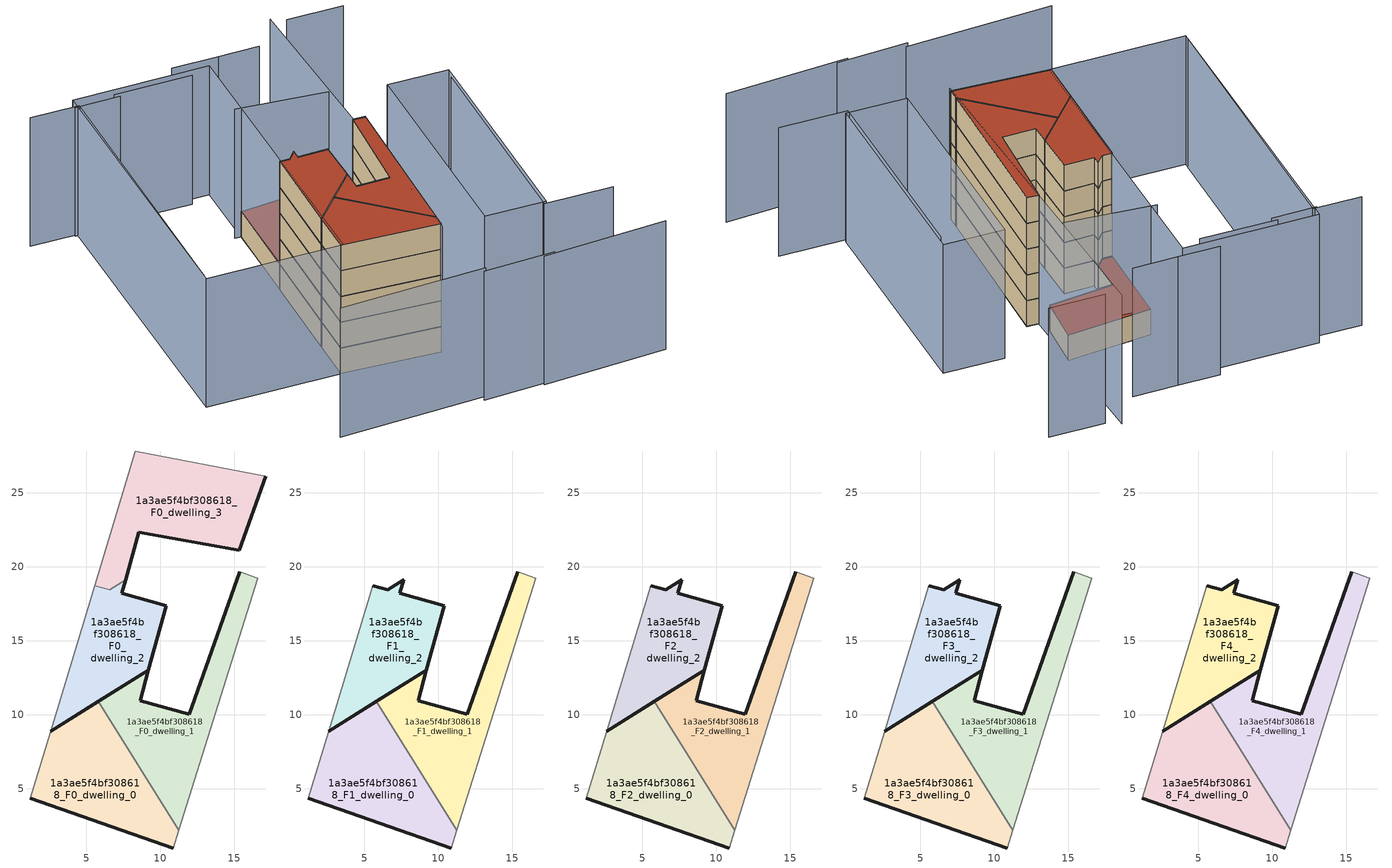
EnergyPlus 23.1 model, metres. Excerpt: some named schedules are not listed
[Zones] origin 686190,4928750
1a3ae5f4bf308618_F0_dwelling_0
 floor ground (EU_floor_Construction): 10.89,0.98 11.26,2.18 5.81,10.89 2.59,8.87 1.22,4.35 z0
 wall outside (EU_wall_Construction): 2.59,8.87 5.81,10.89 / 10.89,0.98 1.22,4.35 z0:3
 wall adiabatic (EU_wall_Construction): 1.22,4.35 2.59,8.87 / 11.26,2.18 10.89,0.98 z0:3
 wall to 1a3ae5f4bf308618_F0_dwelling_1 (EU_wall_Construction): 5.81,10.89 11.26,2.18 z0:3
1a3ae5f4bf308618_F0_dwelling_1
 floor ground (EU_floor_Construction): 11.26,2.18 16.58,19.21 15.36,19.64 11.97,10.01 8.63,10.94 9.2,13.01 5.81,10.89 z0
 wall outside (EU_wall_Construction): 5.81,10.89 9.2,13.01 8.63,10.94 11.97,10.01 15.36,19.64 z0:3
 wall adiabatic (EU_wall_Construction): 15.36,19.64 16.58,19.21 11.26,2.18 z0:3
1a3ae5f4bf308618_F0_dwelling_2
 floor ground (EU_floor_Construction): 9.2,13.01 10.41,17.37 7.4,18.2 7.65,19.11 6.57,18.43 5.56,18.71 2.59,8.87 z0
 wall outside (EU_wall_Construction): 7.65,19.11 7.4,18.2 10.41,17.37 9.2,13.01 2.59,8.87 z0:3
 wall adiabatic (EU_wall_Construction): 2.59,8.87 5.56,18.71 z0:3
 wall to 1a3ae5f4bf308618_F0_dwelling_3 (EU_wall_Construction): 5.56,18.71 6.57,18.43 7.65,19.11 z0:3
1a3ae5f4bf308618_F0_dwelling_3
 floor ground (EU_floor_Construction): 15.34,21.11 17.12,26.12 8.32,27.82 5.56,18.71 6.57,18.43 7.65,19.11 8.55,22.34 z0
 wall outside (EU_wall_Construction): 17.12,26.12 15.34,21.11 8.55,22.34 7.65,19.11 z0:3
 wall adiabatic (EU_wall_Construction): 5.56,18.71 8.32,27.82 17.12,26.12 z0:3
 roof outside (EU_roof_Construction): 17.12,26.12 15.34,21.11 8.55,22.34 7.65,19.11 6.57,18.43 5.56,18.71 8.32,27.82 z3
1a3ae5f4bf308618_F1_dwelling_0
 floor to 1a3ae5f4bf308618_F0_dwelling_0 (EU_floor_Construction): 10.89,0.98 11.26,2.18 5.81,10.89 2.59,8.87 1.22,4.35 z3
 wall outside (EU_wall_Construction): 2.59,8.87 5.81,10.89 / 10.89,0.98 1.22,4.35 z3:6
 wall adiabatic (EU_wall_Construction): 1.22,4.35 2.59,8.87 / 11.26,2.18 10.89,0.98 z3:6
 wall to 1a3ae5f4bf308618_F1_dwelling_1 (EU_wall_Construction): 5.81,10.89 11.26,2.18 z3:6
1a3ae5f4bf308618_F1_dwelling_1
 floor to 1a3ae5f4bf308618_F0_dwelling_1 (EU_floor_Construction): 11.26,2.18 16.58,19.21 15.36,19.64 11.97,10.01 8.63,10.94 9.2,13.01 5.81,10.89 z3
 wall outside (EU_wall_Construction): 5.81,10.89 9.2,13.01 8.63,10.94 11.97,10.01 15.36,19.64 z3:6
 wall adiabatic (EU_wall_Construction): 15.36,19.64 16.58,19.21 11.26,2.18 z3:6
1a3ae5f4bf308618_F1_dwelling_2
 floor to 1a3ae5f4bf308618_F0_dwelling_2 (EU_floor_Construction): 9.2,13.01 10.41,17.37 7.4,18.2 7.65,19.11 6.57,18.43 5.56,18.71 2.59,8.87 z3
 wall outside (EU_wall_Construction): 5.56,18.71 6.57,18.43 7.65,19.11 7.4,18.2 10.41,17.37 9.2,13.01 2.59,8.87 z3:6
 wall adiabatic (EU_wall_Construction): 2.59,8.87 5.56,18.71 z3:6
1a3ae5f4bf308618_F2_dwelling_0
 floor to 1a3ae5f4bf308618_F1_dwelling_0 (EU_floor_Construction): 10.89,0.98 11.26,2.18 5.81,10.89 2.59,8.87 1.22,4.35 z6
 wall outside (EU_wall_Construction): 2.59,8.87 5.81,10.89 / 10.89,0.98 1.22,4.35 z6:9
 wall adiabatic (EU_wall_Construction): 1.22,4.35 2.59,8.87 / 11.26,2.18 10.89,0.98 z6:9
 wall to 1a3ae5f4bf308618_F2_dwelling_1 (EU_wall_Construction): 5.81,10.89 11.26,2.18 z6:9
1a3ae5f4bf308618_F2_dwelling_1
 floor to 1a3ae5f4bf308618_F1_dwelling_1 (EU_floor_Construction): 11.26,2.18 16.58,19.21 15.36,19.64 11.97,10.01 8.63,10.94 9.2,13.01 5.81,10.89 z6
 wall outside (EU_wall_Construction): 5.81,10.89 9.2,13.01 8.63,10.94 11.97,10.01 15.36,19.64 z6:9
 wall adiabatic (EU_wall_Construction): 15.36,19.64 16.58,19.21 11.26,2.18 z6:9
1a3ae5f4bf308618_F2_dwelling_2
 floor to 1a3ae5f4bf308618_F1_dwelling_2 (EU_floor_Construction): 9.2,13.01 10.41,17.37 7.4,18.2 7.65,19.11 6.57,18.43 5.56,18.71 2.59,8.87 z6
 wall outside (EU_wall_Construction): 5.56,18.71 6.57,18.43 7.65,19.11 7.4,18.2 10.41,17.37 9.2,13.01 2.59,8.87 z6:9
 wall adiabatic (EU_wall_Construction): 2.59,8.87 5.56,18.71 z6:9
1a3ae5f4bf308618_F3_dwelling_0
 floor to 1a3ae5f4bf308618_F2_dwelling_0 (EU_floor_Construction): 10.89,0.98 11.26,2.18 5.81,10.89 2.59,8.87 1.22,4.35 z9
 wall outside (EU_wall_Construction): 2.59,8.87 5.81,10.89 / 10.89,0.98 1.22,4.35 z9:12
 wall adiabatic (EU_wall_Construction): 1.22,4.35 2.59,8.87 / 11.26,2.18 10.89,0.98 z9:12
 wall to 1a3ae5f4bf308618_F3_dwelling_1 (EU_wall_Construction): 5.81,10.89 11.26,2.18 z9:12
1a3ae5f4bf308618_F3_dwelling_1
 floor to 1a3ae5f4bf308618_F2_dwelling_1 (EU_floor_Construction): 11.26,2.18 16.58,19.21 15.36,19.64 11.97,10.01 8.63,10.94 9.2,13.01 5.81,10.89 z9
 wall outside (EU_wall_Construction): 5.81,10.89 9.2,13.01 8.63,10.94 11.97,10.01 15.36,19.64 z9:12
 wall adiabatic (EU_wall_Construction): 15.36,19.64 16.58,19.21 11.26,2.18 z9:12
1a3ae5f4bf308618_F3_dwelling_2
 floor to 1a3ae5f4bf308618_F2_dwelling_2 (EU_floor_Construction): 9.2,13.01 10.41,17.37 7.4,18.2 7.65,19.11 6.57,18.43 5.56,18.71 2.59,8.87 z9
 wall outside (EU_wall_Construction): 5.56,18.71 6.57,18.43 7.65,19.11 7.4,18.2 10.41,17.37 9.2,13.01 2.59,8.87 z9:12
 wall adiabatic (EU_wall_Construction): 2.59,8.87 5.56,18.71 z9:12
1a3ae5f4bf308618_F4_dwelling_0
 floor to 1a3ae5f4bf308618_F3_dwelling_0 (EU_floor_Construction): 10.89,0.98 11.26,2.18 5.81,10.89 2.59,8.87 1.22,4.35 z12
 wall outside (EU_wall_Construction): 2.59,8.87 5.81,10.89 / 10.89,0.98 1.22,4.35 z12:15
 wall adiabatic (EU_wall_Construction): 1.22,4.35 2.59,8.87 / 11.26,2.18 10.89,0.98 z12:15
 wall to 1a3ae5f4bf308618_F4_dwelling_1 (EU_wall_Construction): 5.81,10.89 11.26,2.18 z12:15
 roof outside (EU_roof_Construction): 5.81,10.89 11.26,2.18 10.89,0.98 1.22,4.35 2.59,8.87 z15
1a3ae5f4bf308618_F4_dwelling_1
 floor to 1a3ae5f4bf308618_F3_dwelling_1 (EU_floor_Construction): 11.26,2.18 16.58,19.21 15.36,19.64 11.97,10.01 8.63,10.94 9.2,13.01 5.81,10.89 z12
 wall outside (EU_wall_Construction): 5.81,10.89 9.2,13.01 8.63,10.94 11.97,10.01 15.36,19.64 z12:15
 wall adiabatic (EU_wall_Construction): 15.36,19.64 16.58,19.21 11.26,2.18 z12:15
 roof outside (EU_roof_Construction): 16.58,19.21 11.26,2.18 5.81,10.89 9.2,13.01 8.63,10.94 11.97,10.01 15.36,19.64 z15
1a3ae5f4bf308618_F4_dwelling_2
 floor to 1a3ae5f4bf308618_F3_dwelling_2 (EU_floor_Construction): 9.2,13.01 10.41,17.37 7.4,18.2 7.65,19.11 6.57,18.43 5.56,18.71 2.59,8.87 z12
 wall outside (EU_wall_Construction): 5.56,18.71 6.57,18.43 7.65,19.11 7.4,18.2 10.41,17.37 9.2,13.01 2.59,8.87 z12:15
 wall adiabatic (EU_wall_Construction): 2.59,8.87 5.56,18.71 z12:15
 roof outside (EU_roof_Construction): 10.41,17.37 9.2,13.01 2.59,8.87 5.56,18.71 6.57,18.43 7.65,19.11 7.4,18.2 z15
shading: 8.99,-7.68 16.24,-9.47 / -5.45,-3.66 9.5,-7.3 / 15,-9.42 27.65,-12.28 / 27.4,-4.76 20.52,-2.72 / 20.52,-2.72 26.96,18.98 / 10.7,0.61 19.84,37.36 / -8.14,39.42 -3.28,37.96 / -3.28,37.96 -12.01,8.74 / 16.51,24.58 7.73,28.05 / 26.57,34.61 20.96,36.25 / 16.18,34.58 11.68,35.89 / 12.06,35.74 7.42,37.1 / 8.17,34.96 0.41,37.22 / 0.74,36.7 -3.8,37.94 / 14.86,-0.71 21.53,21.92 / 21.53,21.92 27.61,20.13 / 27.61,20.13 20.94,-2.5 / 20.94,-2.5 14.86,-0.71 / -12.16,8.24 -3.19,39.07 / -3.19,39.07 10.44,35.1 / 10.44,35.1 1.47,4.28 / 1.47,4.28 -12.16,8.24 z0:15
[Building]
EU S2 Campaign: North Axis=0; Terrain=City; Solar Distribution=FullExterior
[Site:Location]
Bologna: Latitude=44.5; Longitude=11.25; Time Zone=1; Elevation=37
[SizingPeriod:WeatherFileDays]
AnnualSizingPeriod: Begin Month=1; Begin Day of Month=1; End Month=12; End Day of Month=31; Day of Week for Start Day=Monday; Use Weather File Daylight Saving Period=No; Use Weather File Rain and Snow Indicators=No
[MATERIAL]
EU_InternalMass_Material: Roughness=MediumRough; Thickness=0.1; Conductivity=1; Density=1800; Specific Heat=900; Thermal Absorptance=0.9; Solar Absorptance=0.7; Visible Absorptance=0.7
[MATERIAL:NOMASS] Roughness=MediumRough; Thermal Absorptance=0.9; Solar Absorptance=0.7; Visible Absorptance=0.7
Name | Thermal Resistance
EU_wall_NoMass | 0.905828
EU_roof_NoMass | 0.37593
EU_floor_NoMass | 0.67114
[CONSTRUCTION]
EU_wall_Construction: EU_wall_NoMass
EU_roof_Construction: EU_roof_NoMass
EU_floor_Construction: EU_floor_NoMass
EU_InternalMass_Construction: EU_InternalMass_Material
[ZONE] Type=1; Multiplier=1; Ceiling Height=autocalculate; Floor Area=autocalculate; Part of Total Floor Area=Yes
Name | Volume
1a3ae5f4bf308618_F0_dwelling_0 | 150.391
1a3ae5f4bf308618_F1_dwelling_0; 1a3ae5f4bf308618_F2_dwelling_0; 1a3ae5f4bf308618_F3_dwelling_0; 1a3ae5f4bf308618_F4_dwelling_0 | 150.392
1a3ae5f4bf308618_F0_dwelling_1; 1a3ae5f4bf308618_F1_dwelling_1; 1a3ae5f4bf308618_F2_dwelling_1; 1a3ae5f4bf308618_F3_dwelling_1; 1a3ae5f4bf308618_F4_dwelling_1 | 150.406
1a3ae5f4bf308618_F0_dwelling_2 | 114.498
1a3ae5f4bf308618_F1_dwelling_2; 1a3ae5f4bf308618_F2_dwelling_2; 1a3ae5f4bf308618_F3_dwelling_2; 1a3ae5f4bf308618_F4_dwelling_2 | 114.497
1a3ae5f4bf308618_F0_dwelling_3 | 162.858
[INTERNALMASS] Construction=EU_InternalMass_Construction
Name | Zone or ZoneList | Surface Area
1a3ae5f4bf308618_F0_dwelling_0_EU_InternalMass | 1a3ae5f4bf308618_F0_dwelling_0 | 50.131
1a3ae5f4bf308618_F0_dwelling_1_EU_InternalMass | 1a3ae5f4bf308618_F0_dwelling_1 | 50.1304
1a3ae5f4bf308618_F0_dwelling_2_EU_InternalMass | 1a3ae5f4bf308618_F0_dwelling_2 | 38.1667
1a3ae5f4bf308618_F0_dwelling_3_EU_InternalMass | 1a3ae5f4bf308618_F0_dwelling_3 | 54.2901
1a3ae5f4bf308618_F1_dwelling_0_EU_InternalMass | 1a3ae5f4bf308618_F1_dwelling_0 | 54.6464
1a3ae5f4bf308618_F1_dwelling_1_EU_InternalMass | 1a3ae5f4bf308618_F1_dwelling_1 | 70.1327
1a3ae5f4bf308618_F1_dwelling_2_EU_InternalMass | 1a3ae5f4bf308618_F1_dwelling_2 | 67.9328
1a3ae5f4bf308618_F2_dwelling_0_EU_InternalMass | 1a3ae5f4bf308618_F2_dwelling_0 | 54.6464
1a3ae5f4bf308618_F2_dwelling_1_EU_InternalMass | 1a3ae5f4bf308618_F2_dwelling_1 | 70.1327
1a3ae5f4bf308618_F2_dwelling_2_EU_InternalMass | 1a3ae5f4bf308618_F2_dwelling_2 | 67.9328
1a3ae5f4bf308618_F3_dwelling_0_EU_InternalMass | 1a3ae5f4bf308618_F3_dwelling_0 | 54.6464
1a3ae5f4bf308618_F3_dwelling_1_EU_InternalMass | 1a3ae5f4bf308618_F3_dwelling_1 | 70.1327
1a3ae5f4bf308618_F3_dwelling_2_EU_InternalMass | 1a3ae5f4bf308618_F3_dwelling_2 | 67.9328
1a3ae5f4bf308618_F4_dwelling_0_EU_InternalMass | 1a3ae5f4bf308618_F4_dwelling_0 | 54.6464
1a3ae5f4bf308618_F4_dwelling_1_EU_InternalMass | 1a3ae5f4bf308618_F4_dwelling_1 | 70.1327
1a3ae5f4bf308618_F4_dwelling_2_EU_InternalMass | 1a3ae5f4bf308618_F4_dwelling_2 | 67.9328
[OTHEREQUIPMENT] Fuel Type=Electricity; Design Level Calculation Method=Watts/Area; Power per Zone Floor Area=1; Fraction Latent=0; Fraction Radiant=0; Fraction Lost=0; Carbon Dioxide Generation Rate=0; EndUse Subcategory=EU_Step8_InternalGains
Name | Zone or ZoneList or Space or SpaceList | Schedule
EU_Step8_InternalGain_1a3ae5f4bf308618_F0_dwelling_0_f000 | 1a3ae5f4bf308618_F0_dwelling_0 | EU_Step8_GainSchedule_1a3ae5f4bf308618_F0_dwelling_0_f000
EU_Step8_InternalGain_1a3ae5f4bf308618_F0_dwelling_1_f000 | 1a3ae5f4bf308618_F0_dwelling_1 | EU_Step8_GainSchedule_1a3ae5f4bf308618_F0_dwelling_1_f000
EU_Step8_InternalGain_1a3ae5f4bf308618_F0_dwelling_2_f000 | 1a3ae5f4bf308618_F0_dwelling_2 | EU_Step8_GainSchedule_1a3ae5f4bf308618_F0_dwelling_2_f000
EU_Step8_InternalGain_1a3ae5f4bf308618_F0_dwelling_3_f000 | 1a3ae5f4bf308618_F0_dwelling_3 | EU_Step8_GainSchedule_1a3ae5f4bf308618_F0_dwelling_3_f000
EU_Step8_InternalGain_1a3ae5f4bf308618_F1_dwelling_0_f000 | 1a3ae5f4bf308618_F1_dwelling_0 | EU_Step8_GainSchedule_1a3ae5f4bf308618_F1_dwelling_0_f000
EU_Step8_InternalGain_1a3ae5f4bf308618_F1_dwelling_1_f000 | 1a3ae5f4bf308618_F1_dwelling_1 | EU_Step8_GainSchedule_1a3ae5f4bf308618_F1_dwelling_1_f000
EU_Step8_InternalGain_1a3ae5f4bf308618_F1_dwelling_2_f000 | 1a3ae5f4bf308618_F1_dwelling_2 | EU_Step8_GainSchedule_1a3ae5f4bf308618_F1_dwelling_2_f000
EU_Step8_InternalGain_1a3ae5f4bf308618_F2_dwelling_0_f000 | 1a3ae5f4bf308618_F2_dwelling_0 | EU_Step8_GainSchedule_1a3ae5f4bf308618_F2_dwelling_0_f000
EU_Step8_InternalGain_1a3ae5f4bf308618_F2_dwelling_1_f000 | 1a3ae5f4bf308618_F2_dwelling_1 | EU_Step8_GainSchedule_1a3ae5f4bf308618_F2_dwelling_1_f000
EU_Step8_InternalGain_1a3ae5f4bf308618_F2_dwelling_2_f000 | 1a3ae5f4bf308618_F2_dwelling_2 | EU_Step8_GainSchedule_1a3ae5f4bf308618_F2_dwelling_2_f000
EU_Step8_InternalGain_1a3ae5f4bf308618_F3_dwelling_0_f000 | 1a3ae5f4bf308618_F3_dwelling_0 | EU_Step8_GainSchedule_1a3ae5f4bf308618_F3_dwelling_0_f000
EU_Step8_InternalGain_1a3ae5f4bf308618_F3_dwelling_1_f000 | 1a3ae5f4bf308618_F3_dwelling_1 | EU_Step8_GainSchedule_1a3ae5f4bf308618_F3_dwelling_1_f000
EU_Step8_InternalGain_1a3ae5f4bf308618_F3_dwelling_2_f000 | 1a3ae5f4bf308618_F3_dwelling_2 | EU_Step8_GainSchedule_1a3ae5f4bf308618_F3_dwelling_2_f000
EU_Step8_InternalGain_1a3ae5f4bf308618_F4_dwelling_0_f000 | 1a3ae5f4bf308618_F4_dwelling_0 | EU_Step8_GainSchedule_1a3ae5f4bf308618_F4_dwelling_0_f000
EU_Step8_InternalGain_1a3ae5f4bf308618_F4_dwelling_1_f000 | 1a3ae5f4bf308618_F4_dwelling_1 | EU_Step8_GainSchedule_1a3ae5f4bf308618_F4_dwelling_1_f000
EU_Step8_InternalGain_1a3ae5f4bf308618_F4_dwelling_2_f000 | 1a3ae5f4bf308618_F4_dwelling_2 | EU_Step8_GainSchedule_1a3ae5f4bf308618_F4_dwelling_2_f000
[ZONEVENTILATION:DESIGNFLOWRATE] Schedule=EU_AlwaysOn; Design Flow Rate Calculation Method=AirChanges/Hour; Air Changes per Hour=0.73129; Ventilation Type=Natural; Fan Pressure Rise=0; Fan Total Efficiency=1; Constant Term Coefficient=1; Temperature Term Coefficient=0; Velocity Term Coefficient=0; Velocity Squared Term Coefficient=0; Minimum Indoor Temperature=-100; Maximum Indoor Temperature=100; Delta Temperature=-100; Minimum Outdoor Temperature=-100; Maximum Outdoor Temperature=100; Maximum Wind Speed=40
Name | Zone or ZoneList or Space or SpaceList
EU_ConstantAir_1a3ae5f4bf308618_F0_dwelling_0 | 1a3ae5f4bf308618_F0_dwelling_0
EU_ConstantAir_1a3ae5f4bf308618_F0_dwelling_1 | 1a3ae5f4bf308618_F0_dwelling_1
EU_ConstantAir_1a3ae5f4bf308618_F0_dwelling_2 | 1a3ae5f4bf308618_F0_dwelling_2
EU_ConstantAir_1a3ae5f4bf308618_F0_dwelling_3 | 1a3ae5f4bf308618_F0_dwelling_3
EU_ConstantAir_1a3ae5f4bf308618_F1_dwelling_0 | 1a3ae5f4bf308618_F1_dwelling_0
EU_ConstantAir_1a3ae5f4bf308618_F1_dwelling_1 | 1a3ae5f4bf308618_F1_dwelling_1
EU_ConstantAir_1a3ae5f4bf308618_F1_dwelling_2 | 1a3ae5f4bf308618_F1_dwelling_2
EU_ConstantAir_1a3ae5f4bf308618_F2_dwelling_0 | 1a3ae5f4bf308618_F2_dwelling_0
EU_ConstantAir_1a3ae5f4bf308618_F2_dwelling_1 | 1a3ae5f4bf308618_F2_dwelling_1
EU_ConstantAir_1a3ae5f4bf308618_F2_dwelling_2 | 1a3ae5f4bf308618_F2_dwelling_2
EU_ConstantAir_1a3ae5f4bf308618_F3_dwelling_0 | 1a3ae5f4bf308618_F3_dwelling_0
EU_ConstantAir_1a3ae5f4bf308618_F3_dwelling_1 | 1a3ae5f4bf308618_F3_dwelling_1
EU_ConstantAir_1a3ae5f4bf308618_F3_dwelling_2 | 1a3ae5f4bf308618_F3_dwelling_2
EU_ConstantAir_1a3ae5f4bf308618_F4_dwelling_0 | 1a3ae5f4bf308618_F4_dwelling_0
EU_ConstantAir_1a3ae5f4bf308618_F4_dwelling_1 | 1a3ae5f4bf308618_F4_dwelling_1
EU_ConstantAir_1a3ae5f4bf308618_F4_dwelling_2 | 1a3ae5f4bf308618_F4_dwelling_2
[HVACTEMPLATE:THERMOSTAT] Constant Heating Setpoint=20; Constant Cooling Setpoint=50
EU_HeatOnly_1a3ae5f4bf308618_F0_dwelling_0; EU_HeatOnly_1a3ae5f4bf308618_F0_dwelling_1; EU_HeatOnly_1a3ae5f4bf308618_F0_dwelling_2; EU_HeatOnly_1a3ae5f4bf308618_F0_dwelling_3; EU_HeatOnly_1a3ae5f4bf308618_F1_dwelling_0; EU_HeatOnly_1a3ae5f4bf308618_F1_dwelling_1; EU_HeatOnly_1a3ae5f4bf308618_F1_dwelling_2; EU_HeatOnly_1a3ae5f4bf308618_F2_dwelling_0; EU_HeatOnly_1a3ae5f4bf308618_F2_dwelling_1; EU_HeatOnly_1a3ae5f4bf308618_F2_dwelling_2; EU_HeatOnly_1a3ae5f4bf308618_F3_dwelling_0; EU_HeatOnly_1a3ae5f4bf308618_F3_dwelling_1; EU_HeatOnly_1a3ae5f4bf308618_F3_dwelling_2; EU_HeatOnly_1a3ae5f4bf308618_F4_dwelling_0; EU_HeatOnly_1a3ae5f4bf308618_F4_dwelling_1; EU_HeatOnly_1a3ae5f4bf308618_F4_dwelling_2
[HVACTEMPLATE:ZONE:IDEALLOADSAIRSYSTEM] System Availability Schedule=EU_AlwaysOn; Maximum Heating Supply Air Temperature=50; Minimum Cooling Supply Air Temperature=13; Maximum Heating Supply Air Humidity Ratio=0.0156; Minimum Cooling Supply Air Humidity Ratio=0.0077; Heating Limit=NoLimit; Cooling Limit=NoLimit; Heating Availability Schedule=EU_AlwaysOn; Cooling Availability Schedule=EU_CoolingOff; Dehumidification Control Type=ConstantSensibleHeatRatio; Cooling Sensible Heat Ratio=0.7; Dehumidification Setpoint=60; Humidification Control Type=None; Humidification Setpoint=30; Outdoor Air Method=None; Outdoor Air Flow Rate per Person=0.00944; Outdoor Air Flow Rate per Zone Floor Area=0; Outdoor Air Flow Rate per Zone=0; Demand Controlled Ventilation Type=None; Outdoor Air Economizer Type=NoEconomizer; Heat Recovery Type=None; Sensible Heat Recovery Effectiveness=0.7; Latent Heat Recovery Effectiveness=0.65
Name | Template Thermostat
1a3ae5f4bf308618_F0_dwelling_0 | EU_HeatOnly_1a3ae5f4bf308618_F0_dwelling_0
1a3ae5f4bf308618_F0_dwelling_1 | EU_HeatOnly_1a3ae5f4bf308618_F0_dwelling_1
1a3ae5f4bf308618_F0_dwelling_2 | EU_HeatOnly_1a3ae5f4bf308618_F0_dwelling_2
1a3ae5f4bf308618_F0_dwelling_3 | EU_HeatOnly_1a3ae5f4bf308618_F0_dwelling_3
1a3ae5f4bf308618_F1_dwelling_0 | EU_HeatOnly_1a3ae5f4bf308618_F1_dwelling_0
1a3ae5f4bf308618_F1_dwelling_1 | EU_HeatOnly_1a3ae5f4bf308618_F1_dwelling_1
1a3ae5f4bf308618_F1_dwelling_2 | EU_HeatOnly_1a3ae5f4bf308618_F1_dwelling_2
1a3ae5f4bf308618_F2_dwelling_0 | EU_HeatOnly_1a3ae5f4bf308618_F2_dwelling_0
1a3ae5f4bf308618_F2_dwelling_1 | EU_HeatOnly_1a3ae5f4bf308618_F2_dwelling_1
1a3ae5f4bf308618_F2_dwelling_2 | EU_HeatOnly_1a3ae5f4bf308618_F2_dwelling_2
1a3ae5f4bf308618_F3_dwelling_0 | EU_HeatOnly_1a3ae5f4bf308618_F3_dwelling_0
1a3ae5f4bf308618_F3_dwelling_1 | EU_HeatOnly_1a3ae5f4bf308618_F3_dwelling_1
1a3ae5f4bf308618_F3_dwelling_2 | EU_HeatOnly_1a3ae5f4bf308618_F3_dwelling_2
1a3ae5f4bf308618_F4_dwelling_0 | EU_HeatOnly_1a3ae5f4bf308618_F4_dwelling_0
1a3ae5f4bf308618_F4_dwelling_1 | EU_HeatOnly_1a3ae5f4bf308618_F4_dwelling_1
1a3ae5f4bf308618_F4_dwelling_2 | EU_HeatOnly_1a3ae5f4bf308618_F4_dwelling_2
